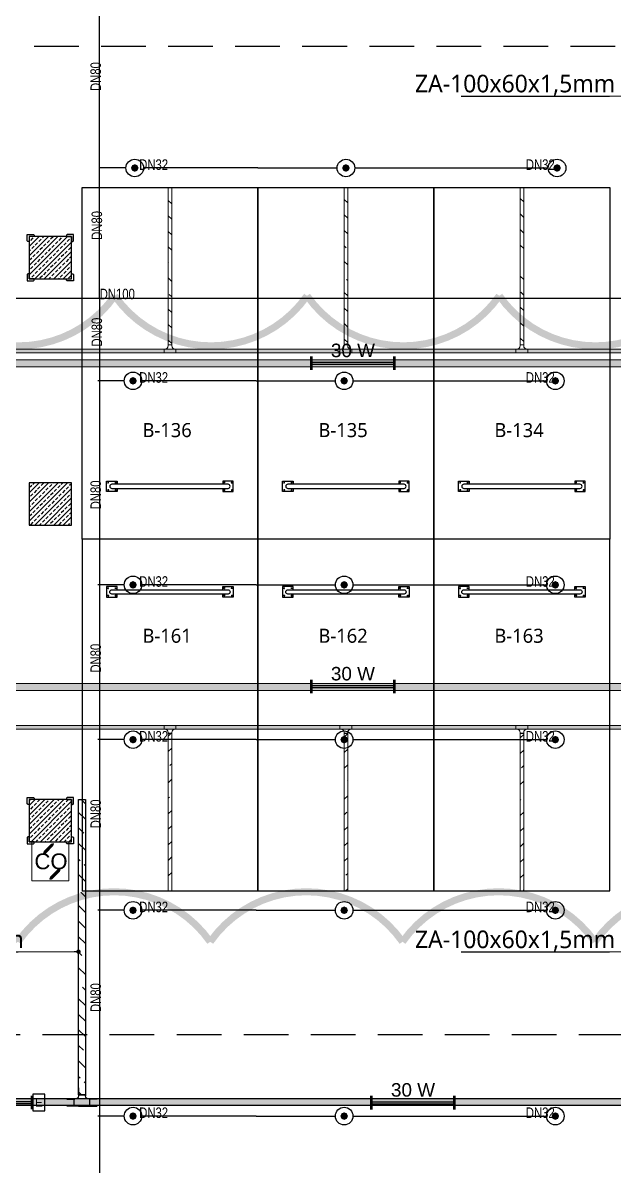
# Model space of a CAD drawing. Header units: millimetres. Extents: x -379292 to 1221486, y 92049 to 447512.
# Drawn here: x -192945 to -184545, y 235708 to 251956 of the extents above; entities that cross this region are included whole.
import ezdxf
from ezdxf import colors
from ezdxf.entities.mleader import LeaderData, LeaderLine
from ezdxf.enums import TextEntityAlignment as Align
from ezdxf.math import Vec2, Vec3

# ---------------------------------------------------------------- set-up
doc = ezdxf.new("R2010")
doc.units = ezdxf.units.MM
doc.linetypes.add('HIDDEN', pattern=[9.525, 6.35, -3.175])
for name, color, linetype in [('-M-YNGN-SPR-YUK', 7, 'Continuous'), ('-M-YNGN-ZON1-CAP-', 7, 'Continuous'), ('-M-YNGN-ZON1-SPR-', 7, 'Continuous'), ('05_HATCH CONCRETE', 141, 'Continuous'), ('05_SYMBOL', 2, 'Continuous'), ('08_LAMP', 4, 'Continuous'), ('202-A-Y-MahalAd', 141, 'Continuous'), ('E_CT_ZA', 6, 'Continuous'), ('EYazı', 7, 'Continuous')]:
    doc.layers.add(name, color=color, linetype=linetype)
for name, color, linetype, lineweight in [('-M-YNGN-ZON1', 5, 'SP', 30), ('08_DEDECTOR', 3, 'Continuous', 9), ('E_CT_AYDINLATMA', 3, 'Continuous', 9), ('E_CT_KIRMIZI', 1, 'Continuous', 9)]:
    doc.layers.add(name, color=color, linetype=linetype, lineweight=lineweight)
doc.styles.add('CIZGI', font='tahoma.ttf', dxfattribs={"width": 0.8, "oblique": 20})
doc.styles.add('PIPESIZE', font='hcad.shx', dxfattribs={"width": 0.8})
doc.styles.add('SPR-NOT', font='romans.shx')
doc.styles.get("Standard").update_dxf_attribs({"font": 'segoeuil.ttf'})
doc.styles.add('YAZI-2', font='arial.ttf', dxfattribs={"height": 2})
doc.styles.add('YAZI-3', font='arial.ttf', dxfattribs={"height": 3})
doc.linetypes.add('SP', pattern='A,2,-0.1,["SP",CIZGI,S=0.14,R=0.2,X=0,Y=-0.07],-0.255', length=2.355)
pattern_1 = [(225, (905000, -3e-07), (67.351921, -67.351921), []), (225, (904932.65, -3e-07), (67.351921, -67.351921), [47.625, -23.8125])]

# ---------------------------------------------------------------- blocks, each defined once
blk = doc.blocks.new('202_Vida')
at = {"color": 0, "linetype": 'ByBlock', "ltscale": 0.2}
for points in [[(1, 0), (-1, 0)], [(0, 1), (0, -1)]]:
    blk.add_lwpolyline(points, dxfattribs=at)
at = {"color": 0, "linetype": 'ByBlock'}
for radius in [0.42, 0.23, 0.155]:
    blk.add_circle((0, 0), radius, dxfattribs=at)
blk = doc.blocks.new('202_Stoper')
at = {"color": 0, "linetype": 'ByBlock'}
for points in [[(-750, -30), (-750, -75), (-900, -75), (-900, 75), (-750, 75), (-750, 30)], [(750, -30), (750, -75), (900, -75), (900, 75), (750, 75), (750, 30)]]:
    blk.add_lwpolyline(points, dxfattribs=at)
blk.add_lwpolyline([(825, -30, 1), (825, 30), (-825, 30, 1), (-825, -30)], format="xyb", close=True, dxfattribs=at)
at = {"color": 0, "linetype": 'ByBlock', "yscale": 10, "zscale": 10, "rotation": 180}
for p, xscale in [((-877, 53), -10), ((-772, 53), 10), ((772, 53), -10), ((877, 53), 10)]:
    blk.add_blockref('202_Vida', p, dxfattribs=dict(at, xscale=xscale))
at = {"color": 0, "linetype": 'ByBlock', "yscale": 10, "zscale": 10}
for p, xscale in [((-877, -52), 10), ((-772, -52), -10), ((772, -52), 10), ((877, -52), -10)]:
    blk.add_blockref('202_Vida', p, dxfattribs=dict(at, xscale=xscale))
blk = doc.blocks.new('202_Mahalblok')
at = {"color": 0, "linetype": 'ByBlock', "flags": 128}
blk.add_lwpolyline([(0, 0), (0, 5000), (2500, 5000), (2500, 0)], close=True, dxfattribs=at)
at = {"color": 252}
blk.add_blockref('202_Stoper', (1250, 750), dxfattribs=at)
at = {"color": 0, "linetype": 'ByBlock', "ltscale": 25}
blk.add_attdef('MAHALNO', text='', height=200, dxfattribs=at).set_placement((1209, 1390), align=Align.BOTTOM_CENTER)
blk = doc.blocks.new('bariyer')
at = {"color": 8, "ltscale": 25}
blk.add_lwpolyline([(0, -70), (15, -70, 0.414214), (30, -55), (30, 30), (-55, 30, 0.414214), (-70, 15), (-70, 0), (0, 0)], format="xyb", close=True, dxfattribs=at)
blk = doc.blocks.new('OtoParkBodrumKatMimari')
at = {"layer": '05_HATCH CONCRETE'}
h = blk.add_hatch(dxfattribs=at)
h.set_pattern_fill('ANSI33', color=8, scale=15, angle=180, style=0)
h.set_pattern_definition(pattern_1)
h.paths.add_polyline_path([(54100, 148100), (53500, 148100), (53500, 147500), (54100, 147500)])
h = blk.add_hatch(dxfattribs=at)
h.set_pattern_fill('ANSI33', color=8, scale=15, angle=180, style=0)
h.set_pattern_definition(pattern_1)
h.paths.add_polyline_path([(54100, 144600), (53500, 144600), (53500, 144000), (54100, 144000)])
h = blk.add_hatch(dxfattribs=at)
h.set_pattern_fill('ANSI33', color=8, scale=15, angle=180, style=0)
h.set_pattern_definition(pattern_1)
h.paths.add_polyline_path([(54100, 140100), (53500, 140100), (53500, 139500), (54100, 139500)])
at = {"color": 5}
for points in [[(54100, 148100), (53500, 148100), (53500, 147500), (54100, 147500)], [(54100, 144600), (53500, 144600), (53500, 144000), (54100, 144000)], [(54100, 140100), (53500, 140100), (53500, 139500), (54100, 139500)]]:
    blk.add_lwpolyline(points, close=True, dxfattribs=at)
at = {"layer": '05_SYMBOL', "color": 252, "linetype": 'HIDDEN', "ltscale": 100}
blk.add_lwpolyline([(17400, 138759, 0.414214), (19400, 136759), (128500, 136759, 0.414214), (130500, 138759), (130500, 148800, 0.414214), (128500, 150800), (19400, 150800, 0.414214), (17400, 148800), (17400, 138759)], format="xyb", dxfattribs=at)
at = {"layer": '05_SYMBOL', "color": 8, "xscale": -1}
for p in [(53500, 148100), (53500, 140100)]:
    blk.add_blockref('bariyer', p, dxfattribs=at)
at = {"layer": '05_SYMBOL', "color": 8}
for p in [(54100, 148100), (54100, 140100)]:
    blk.add_blockref('bariyer', p, dxfattribs=at)
at = {"layer": '05_SYMBOL', "color": 8, "rotation": 180}
for p in [(53500, 147500), (53500, 139500)]:
    blk.add_blockref('bariyer', p, dxfattribs=at)
at = {"layer": '05_SYMBOL', "color": 8, "xscale": -1, "rotation": 180}
for p in [(54100, 147500), (54100, 139500)]:
    blk.add_blockref('bariyer', p, dxfattribs=at)
at = {"layer": '202-A-Y-MahalAd', "color": 8, "ltscale": 25}
for p, values in [((54250, 143800), {'MAHALNO': 'B-136'}), ((56750, 143800), {'MAHALNO': 'B-135'}), ((59250, 143800), {'MAHALNO': 'B-134'})]:
    blk.add_blockref('202_Mahalblok', p, dxfattribs=at).add_auto_attribs(values)
ref = blk.add_blockref('202_Mahalblok', (54250, 143800), dxfattribs=dict(at, xscale=-1, rotation=180))
ref.add_attrib('MAHALNO', 'B-161', dxfattribs={"layer": '0', "color": 0, "linetype": 'ByBlock', "ltscale": 25, "height": 200}).set_placement((55459, 142267), align=Align.BOTTOM_CENTER)
ref = blk.add_blockref('202_Mahalblok', (56750, 143800), dxfattribs=dict(at, xscale=-1, rotation=180))
ref.add_attrib('MAHALNO', 'B-162', dxfattribs={"layer": '0', "color": 0, "linetype": 'ByBlock', "ltscale": 25, "height": 200}).set_placement((57959, 142267), align=Align.BOTTOM_CENTER)
ref = blk.add_blockref('202_Mahalblok', (59250, 143800), dxfattribs=dict(at, xscale=-1, rotation=180))
ref.add_attrib('MAHALNO', 'B-163', dxfattribs={"layer": '0', "color": 0, "linetype": 'ByBlock', "ltscale": 25, "height": 200}).set_placement((60459, 142267), align=Align.BOTTOM_CENTER)
blk = doc.blocks.new('SP-C-UP-12')
at = {"ltscale": 10}
blk.add_line((0, 0), (0, 0), dxfattribs=at)
at = {"color": 1, "linetype": 'Continuous'}
blk.add_circle((0, 0), 12.5, dxfattribs=at)
at = {"ltscale": 10}
for points in [[(-5.4, 0), (-3.8, 3.8), (-3.8, -3.8), (0, 5.4)], [(-3.8, -3.8), (0, 5.4), (0, -5.4), (3.8, 3.8)], [(0, -5.4), (3.8, 3.8), (3.8, -3.8), (5.4, 0)]]:
    blk.add_solid(points, dxfattribs=at)
at = {"layer": '-M-YNGN-SPR-YUK', "style": 'SPR-NOT', "width": 0.5, "flags": 9}
for tag, p in [('YUK', (0, 17.8)), ('CAP', (0, 14.4)), ('TIP', (0.2, 10.8))]:
    blk.add_attdef(tag, text='', height=2.5, dxfattribs=at).set_placement(p, align=Align.MIDDLE_CENTER)
blk = doc.blocks.new('A$C69E769C9')
at = {"layer": '-M-YNGN-ZON1', "linetype": 'SP', "ltscale": 500}
for p, q in [((4487.3, 0), (4487.3, 2880.3)), ((4524.8, 185.3), (4487.3, 185.3)), ((4712.3, 185.3), (4549.8, 185.3)), ((4712.3, 185.3), (4824.8, 185.3)), ((4849.8, 185.3), (5124.8, 185.3)), ((5329.8, 0), (0.1, 0)), ((4487.3, 0), (4487.3, -2214.7)), ((4522.3, -117.2), (4484.8, -117.2)), ((4709.8, -117.2), (4547.3, -117.2)), ((4709.8, -117.2), (4822.3, -117.2)), ((4847.3, -117.2), (5122.3, -117.2)), ((4522.3, -407.2), (4484.8, -407.2)), ((4709.8, -407.2), (4547.3, -407.2)), ((4709.8, -407.2), (4822.3, -407.2)), ((4847.3, -407.2), (5122.3, -407.2)), ((4522.3, -627.2), (4484.8, -627.2)), ((4709.8, -627.2), (4547.3, -627.2)), ((4709.8, -627.2), (4822.3, -627.2)), ((4847.3, -627.2), (5122.3, -627.2)), ((4522.3, -869.7), (4484.8, -869.7)), ((4709.8, -869.7), (4547.3, -869.7)), ((4709.8, -869.7), (4822.3, -869.7)), ((4847.3, -869.7), (5122.3, -869.7)), ((4522.3, -1162.2), (4484.8, -1162.2)), ((4709.8, -1162.2), (4547.3, -1162.2)), ((4709.8, -1162.2), (4822.3, -1162.2)), ((4847.3, -1162.2), (5122.3, -1162.2))]:
    blk.add_line(p, q, dxfattribs=at)
at = {"layer": '-M-YNGN-ZON1-SPR-', "linetype": 'Continuous'}
for p in [(4537.3, 185.3), (4837.3, 185.3), (5137.3, 185.3), (4534.8, -117.2), (4834.8, -117.2), (5134.8, -117.2), (4534.8, -407.2), (4834.8, -407.2), (5134.8, -407.2), (4534.8, -627.2), (4834.8, -627.2), (5134.8, -627.2), (4534.8, -869.7), (4834.8, -869.7), (5134.8, -869.7), (4534.8, -1162.2), (4834.8, -1162.2), (5134.8, -1162.2)]:
    blk.add_blockref('SP-C-UP-12', p, dxfattribs=at)
at = {"layer": '-M-YNGN-ZON1-CAP-', "ltscale": 20, "style": 'PIPESIZE', "width": 0.8}
for p in [(4481.8, 315.2), (4483.4, 103.6), (4483.4, -48), (4481.8, -279.3), (4481.8, -511.4), (4481.8, -732.7), (4481.8, -993.8)]:
    blk.add_text('DN80', height=15, rotation=90, dxfattribs=at).set_placement(p, align=Align.MIDDLE_CENTER)
for s, p in [('DN32', (4564.1, 190.1)), ('DN32', (5113.4, 190.1)), ('DN100', (4512.5, 6.2)), ('DN32', (4564.1, -112.4)), ('DN32', (5113.4, -112.4)), ('DN32', (4564.1, -402.4)), ('DN32', (5113.4, -402.4)), ('DN32', (4564.1, -622.4)), ('DN32', (5113.4, -622.4)), ('DN32', (4564.1, -864.9)), ('DN32', (5113.4, -864.9)), ('DN32', (4564.1, -1157.4)), ('DN32', (5113.4, -1157.4))]:
    blk.add_text(s, height=15, dxfattribs=at).set_placement(p, align=Align.MIDDLE_CENTER)
blk = doc.blocks.new('*U619')
h = blk.add_hatch()
h.set_pattern_fill('ANSI33', color=0, scale=50, angle=1, style=0)
h.paths.add_polyline_path([(-8122, 100), (40923, 100), (40923, 0), (-8122, 0)])
at = {"color": 0}
blk.add_lwpolyline([(-8122, 100), (40923, 100), (40923, 0), (-8122, 0)], close=True, dxfattribs=at)
at = {"ltscale": 25, "flags": 1}
for tag, p in [('YUKSEKLIK', (-229, -149)), ('KALINLIK', (-229, -213))]:
    blk.add_attdef(tag, p, '', height=50, dxfattribs=at)
blk = doc.blocks.new('*U622')
h = blk.add_hatch()
h.set_pattern_fill('ANSI33', color=0, scale=50, angle=1, style=0)
h.paths.add_polyline_path([(-9122, 100), (36673, 100), (36673, 0), (-9122, 0)])
at = {"color": 0}
blk.add_lwpolyline([(-9122, 100), (36673, 100), (36673, 0), (-9122, 0)], close=True, dxfattribs=at)
at = {"ltscale": 25, "flags": 1}
for tag, p in [('YUKSEKLIK', (-229, -149)), ('KALINLIK', (-229, -213))]:
    blk.add_attdef(tag, p, '', height=50, dxfattribs=at)
blk = doc.blocks.new('*U653')
h = blk.add_hatch()
h.set_pattern_fill('ANSI33', color=0, scale=50, angle=1, style=0)
h.paths.add_polyline_path([(-115024, 100), (-249, 100), (-249, 0), (-115024, 0)])
at = {"color": 0}
blk.add_lwpolyline([(-115024, 100), (-249, 100), (-249, 0), (-115024, 0)], close=True, dxfattribs=at)
at = {"ltscale": 25, "flags": 1}
for tag, p in [('YUKSEKLIK', (-229, -149)), ('KALINLIK', (-229, -213))]:
    blk.add_attdef(tag, p, '', height=50, dxfattribs=at)
blk = doc.blocks.new('*U743')
h = blk.add_hatch()
h.set_pattern_fill('ANSI33', color=0, scale=50, angle=1, style=0)
h.paths.add_polyline_path([(-53157, 50), (113, 50), (113, 0), (-53157, 0)])
at = {"color": 0}
blk.add_lwpolyline([(-53157, 50), (113, 50), (113, 0), (-53157, 0)], close=True, dxfattribs=at)
at = {"ltscale": 25, "flags": 1}
for tag, p in [('YUKSEKLIK', (-229, -149)), ('KALINLIK', (-229, -213))]:
    blk.add_attdef(tag, p, '', height=50, dxfattribs=at)
blk = doc.blocks.new('*U744')
h = blk.add_hatch()
h.set_pattern_fill('ANSI33', color=0, scale=50, angle=1, style=0)
h.paths.add_polyline_path([(-53157, 50), (113, 50), (113, 0), (-53157, 0)])
at = {"color": 0}
blk.add_lwpolyline([(-53157, 50), (113, 50), (113, 0), (-53157, 0)], close=True, dxfattribs=at)
at = {"ltscale": 25, "flags": 1}
for tag, p in [('YUKSEKLIK', (-229, -149)), ('KALINLIK', (-229, -213))]:
    blk.add_attdef(tag, p, '', height=50, dxfattribs=at)
blk = doc.blocks.new('*U849')
h = blk.add_hatch()
h.set_pattern_fill('ANSI33', color=0, scale=50, angle=1, style=0)
h.paths.add_polyline_path([(-4048, 100), (151, 100), (151, 0), (-4048, 0)])
at = {"color": 0}
blk.add_lwpolyline([(-4048, 100), (151, 100), (151, 0), (-4048, 0)], close=True, dxfattribs=at)
at = {"ltscale": 25, "flags": 1}
for tag, p in [('YUKSEKLIK', (-229, -149)), ('KALINLIK', (-229, -213))]:
    blk.add_attdef(tag, p, '', height=50, dxfattribs=at)
blk = doc.blocks.new('*U358')
at = {"color": 0}
for p, q in [((264, 264), (-164, 264)), ((-164, 164), (-50, 164)), ((-60, 264), (-60, 164)), ((0, 264), (264, 264)), ((264, 164), (150, 164)), ((160, 264), (160, 164)), ((0, 0), (0, 114)), ((0, 104), (100, 104)), ((100, 0), (100, 114))]:
    blk.add_line(p, q, dxfattribs=at)
for centre, start, end in [((-50, 114), 0, 90), ((150, 114), 90, 180)]:
    blk.add_arc(centre, 50, start, end, dxfattribs=at)
blk = doc.blocks.new('*U977')
h = blk.add_hatch()
h.set_pattern_fill('ANSI33', color=0, scale=50, angle=1, style=0)
h.paths.add_polyline_path([(-56036, 100), (-895, 100), (-895, 0), (-56036, 0)])
at = {"color": 0}
blk.add_lwpolyline([(-56036, 100), (-895, 100), (-895, 0), (-56036, 0)], close=True, dxfattribs=at)
at = {"ltscale": 25, "flags": 1}
for tag, p in [('YUKSEKLIK', (-229, -149)), ('KALINLIK', (-229, -213))]:
    blk.add_attdef(tag, p, '', height=50, dxfattribs=at)
blk = doc.blocks.new('_DOT')
at = {"color": 0, "linetype": 'ByBlock'}
blk.add_line((-0.5, 0), (-1, 0), dxfattribs=at)
at = {"color": 0, "linetype": 'ByBlock', "const_width": 0.5}
blk.add_lwpolyline([(-0.25, 0, 1), (0.25, 0, 1)], format="xyb", close=True, dxfattribs=at)
blk = doc.blocks.new('40 W SIVA ÜSTÜ ETANJ LED 50')
at = {"layer": '08_LAMP'}
for p, q in [((-625, -100), (-625, 100)), ((-605, -100), (-605, 100)), ((-605, 15), (605, 15)), ((605, -100), (605, 100)), ((625, -100), (625, 100)), ((-605, -15), (605, -15))]:
    blk.add_line(p, q, dxfattribs=at)
at = {"layer": '08_LAMP', "color": 2, "style": 'YAZI-2'}
blk.add_text('30 W', height=200, dxfattribs=at).set_placement((0, 90), align=Align.CENTER)
blk = doc.blocks.new('40 W SIVA ÜSTÜ ETANJ LED 50--')
at = {"layer": '08_LAMP'}
for p, q in [((-625, -100), (-625, 100)), ((-605, -100), (-605, 100)), ((-605, 15), (605, 15)), ((605, -100), (605, 100)), ((625, -100), (625, 100)), ((-605, -15), (605, -15))]:
    blk.add_line(p, q, dxfattribs=at)
at = {"layer": '08_LAMP', "color": 2, "style": 'YAZI-2'}
blk.add_text('30 W', height=200, dxfattribs=at).set_placement((0, 90), align=Align.CENTER)
blk = doc.blocks.new('40 W SIVA ÜSTÜ ETANJ LED E 50')
at = {"layer": '08_LAMP'}
for p, q in [((-625, -100), (-625, 100)), ((-605, -100), (-605, 100)), ((-605, 15), (605, 15)), ((605, -100), (605, 100)), ((625, -100), (625, 100)), ((-605, -15), (605, -15))]:
    blk.add_line(p, q, dxfattribs=at)
blk.add_lwpolyline([(625, -125), (800, -125), (800, 125), (625, 125)], close=True, dxfattribs=at)
at = {"layer": '08_LAMP', "color": 2, "style": 'YAZI-2'}
blk.add_text('30 W', height=200, dxfattribs=at).set_placement((0, 90), align=Align.CENTER)
blk.add_text('E', height=125, dxfattribs=at).set_placement((713, 0), align=Align.MIDDLE)
blk = doc.blocks.new('CO 250')
at = {"layer": '08_DEDECTOR'}
for p, q in [((17, 243), (-84, 142)), ((45, 251), (-74, 132)), ((37, 223), (-64, 122)), ((45, 250), (45, 243)), ((114, -136), (-5, -255)), ((104, -126), (3, -227)), ((124, -146), (23, -247)), ((-5, -247), (-5, -255)), ((-5, -255), (3, -255))]:
    blk.add_line(p, q, dxfattribs=at)
at = {"layer": '08_DEDECTOR', "ltscale": 25}
blk.add_lwpolyline([(-262, 278), (-262, -278), (262, -278), (262, 278)], close=True, dxfattribs=at)
at = {"layer": '08_DEDECTOR'}
for centre, radius, start, end in [((37, 223), 27.7, 72.9688, 135), ((17, 243), 27.7, 315, 0), ((-55, 112), 41.6, 135, 180), ((-55, 112), 27.7, 135, 180), ((-55, 112), 13.9, 135, 180), ((95, -116), 13.9, 315, 350.4112), ((95, -116), 27.7, 315, 355.2224), ((95, -116), 41.6, 315, 356.817), ((23, -247), 27.7, 135, 180), ((3, -227), 27.7, 270, 315)]:
    blk.add_arc(centre, radius, start, end, dxfattribs=at)
at = {"layer": '08_DEDECTOR', "color": 3, "style": 'YAZI-3'}
blk.add_text('CO', height=225, dxfattribs=at).set_placement((-226, -113))
blk = doc.blocks.new('*U545')
h = blk.add_hatch()
h.set_pattern_fill('ANSI33', color=0, scale=50, angle=1, style=0)
h.paths.add_polyline_path([(-2601, 50), (-361, 50), (-361, 0), (-2601, 0)])
at = {"color": 0}
blk.add_lwpolyline([(-2601, 50), (-361, 50), (-361, 0), (-2601, 0)], close=True, dxfattribs=at)
at = {"ltscale": 25, "flags": 1}
for tag, p in [('YUKSEKLIK', (-229, -149)), ('KALINLIK', (-229, -213))]:
    blk.add_attdef(tag, p, '', height=50, dxfattribs=at)
blk = doc.blocks.new('*U127')
at = {"color": 0}
for p, q in [((214, 214), (-164, 214)), ((-164, 164), (-50, 164)), ((-60, 214), (-60, 164)), ((0, 214), (214, 214)), ((214, 164), (100, 164)), ((110, 214), (110, 164)), ((0, 0), (0, 114)), ((0, 104), (50, 104)), ((50, 0), (50, 114))]:
    blk.add_line(p, q, dxfattribs=at)
for centre, start, end in [((-50, 114), 0, 90), ((100, 114), 90, 180)]:
    blk.add_arc(centre, 50, start, end, dxfattribs=at)

msp = doc.modelspace()

# ---------------------------------------------------------------- block references
at = {"color": 8}
msp.add_blockref('OtoParkBodrumKatMimari', (-246354.8, 100818.8), dxfattribs=at)

# ---------------------------------------------------------------- next in the draw order: linework, layer by layer
at = {"color": 30, "const_width": 100}
for points in [[(-172516.4, 248077.1, -0.5205671), (-175248.3, 248077.1, -0.5205671), (-177980.2, 248077.1, -0.5205671), (-180712.1, 248077.1, -0.5205671), (-183444, 248077.1, -0.5205671), (-186175.8, 248077.1, -0.5205671), (-188907.7, 248077.1, -0.5205671), (-191639.6, 248077.1, -0.5205671), (-194371.5, 248077.1, -0.5205671), (-197103.4, 248077.1, -0.5205671), (-199835.3, 248077.1, -0.5205671), (-202567.2, 248077.1, -0.5205671), (-205299.1, 248077.1, -0.5205671), (-208031, 248077.1, -0.5205671), (-210762.9, 248077.1, -0.5205671), (-213494.8, 248077.1, -0.5205671), (-216226.7, 248077.1, -0.5205671), (-218958.6, 248077.1, -0.5205671), (-221690.4, 248077.1, -0.5205671), (-224422.3, 248077.1, -0.5205671), (-227154.2, 248077.1, -0.5205671)], [(-228529.4, 238896.3, -0.5205671), (-225797.5, 238896.3, -0.5205671), (-223065.6, 238896.3, -0.5205671), (-220333.7, 238896.3, -0.5205671), (-217601.9, 238896.3, -0.5205671), (-214870, 238896.3, -0.5205671), (-212138.1, 238896.3, -0.5205671), (-209406.2, 238896.3, -0.5205671), (-206674.3, 238896.3, -0.5205671), (-203942.4, 238896.3, -0.5205671), (-201210.5, 238896.3, -0.5205671), (-198478.6, 238896.3, -0.5205671), (-195746.7, 238896.3, -0.5205671), (-193014.8, 238896.3, -0.5205671), (-190282.9, 238896.3, -0.5205671), (-187551, 238896.3, -0.5205671), (-184819.1, 238896.3, -0.5205671), (-182087.3, 238896.3, -0.5205671), (-179355.4, 238896.3, -0.5205671), (-176623.5, 238896.3, -0.5205671), (-173891.6, 238896.3, -0.5205671)]]:
    msp.add_lwpolyline(points, format="xyb", dxfattribs=at)

# ---------------------------------------------------------------- next in the draw order: block references
at = {"layer": '-M-YNGN-ZON1', "ltscale": 25, "xscale": 10, "yscale": 10, "zscale": 10}
msp.add_blockref('A$C69E769C9', (-236728.2, 248041), dxfattribs=at)
at = {"layer": '08_DEDECTOR'}
msp.add_blockref('CO 250', (-192554.8, 240040.3), dxfattribs=at)
at = {"layer": '08_LAMP', "xscale": 0.96, "yscale": 0.96, "zscale": 0.96}
for name, p in [('40 W SIVA ÜSTÜ ETANJ LED 50', (-188255.7, 247118.8)), ('40 W SIVA ÜSTÜ ETANJ LED 50', (-188255.7, 242524.5)), ('40 W SIVA ÜSTÜ ETANJ LED E 50', (-193402.1, 236611.9)), ('40 W SIVA ÜSTÜ ETANJ LED 50--', (-187402.1, 236609.1))]:
    msp.add_blockref(name, p, dxfattribs=at)
at = {"layer": 'E_CT_AYDINLATMA'}
msp.add_blockref('*U622', (-215378.1, 247068.8), dxfattribs=at)
at = {"layer": 'E_CT_AYDINLATMA', "xscale": -1, "rotation": 180}
msp.add_blockref('*U619', (-216378.1, 242568.8), dxfattribs=at)
at = {"layer": 'E_CT_AYDINLATMA', "rotation": 180}
msp.add_blockref('*U977', (-230500.1, 236668.8), dxfattribs=at)
at = {"layer": 'E_CT_KIRMIZI', "color": 1}
for name, p, rotation in [('*U545', (-190879.8, 247017.5), 270), ('*U545', (-188379.8, 247017.5), 270), ('*U545', (-185879.8, 247017.5), 270), ('*U744', (-229692.1, 247318.6), 180), ('*U743', (-229692.1, 241968.9), 180)]:
    msp.add_blockref(name, p, dxfattribs=dict(at, rotation=rotation))
at = {"layer": 'E_CT_KIRMIZI', "color": 2, "rotation": 180}
for p in [(-190829.8, 247482.6), (-188329.8, 247482.6), (-185829.8, 247482.6)]:
    msp.add_blockref('*U127', p, dxfattribs=at)
at = {"layer": 'E_CT_KIRMIZI', "color": 2, "xscale": -1}
for p in [(-190829.8, 241754.9), (-188329.8, 241754.9), (-185829.8, 241754.9)]:
    msp.add_blockref('*U127', p, dxfattribs=at)
at = {"layer": 'E_CT_KIRMIZI', "color": 1, "xscale": -1, "rotation": 270}
for p in [(-190879.8, 242220.1), (-188379.8, 242220.1), (-185879.8, 242220.1)]:
    msp.add_blockref('*U545', p, dxfattribs=at)
at = {"layer": 'E_CT_ZA', "color": 112}
for name, p, rotation in [('*U849', (-192154.8, 236870.4), 270), ('*U653', (-230054.1, 236668.8), 180)]:
    msp.add_blockref(name, p, dxfattribs=dict(at, rotation=rotation))
at = {"layer": 'E_CT_ZA', "color": 2, "xscale": -1, "rotation": 180}
msp.add_blockref('*U358', (-192154.8, 236823.1), dxfattribs=at)

# ---------------------------------------------------------------- next in the draw order: leaders
at = {"layer": 'EYazı', "color": 7}
ml = msp.add_multileader_mtext('Standard', dxfattribs=at)
ml.set_content('ZA-100x60x1,5mm', color=7)
ml.set_leader_properties(color=1)
ml.set_arrow_properties(name='DOT')
ml.build(insert=Vec2(0, 0))
ml.multileader.update_dxf_attribs({"text_left_attachment_type": 6, "text_right_attachment_type": 6, "dogleg_length": 50, "arrow_head_size": 62.5})
ctx = ml.context
ctx.base_point, ctx.char_height, ctx.arrow_head_size, ctx.landing_gap_size, ctx.plane_origin = Vec3(-187399.1, 250912.1), 250, 62.5, 25, Vec3(-185206.9, 250868.4)
ctx.left_attachment, ctx.right_attachment = 6, 6
notes = []
notes.append((ctx, [(0, (1, 1, 0), (-184612.1, 250912.1), (-1, 0), 62.5, [(0, [(-183754.8, 250918.8)], 0, [])])]))
ctx.mtext.insert, ctx.mtext.width, ctx.mtext.defined_height, ctx.mtext.line_spacing_style, ctx.mtext.flow_direction = Vec3(-187374.1, 251218.8), 2000, 439.9, 2, 5
ml = msp.add_multileader_mtext('Standard', dxfattribs=at)
ml.set_content('ZA-100x60x1,5mm', color=7)
ml.set_leader_properties(color=1)
ml.set_arrow_properties(name='DOT')
ml.build(insert=Vec2(0, 0))
ml.multileader.update_dxf_attribs({"text_left_attachment_type": 6, "text_right_attachment_type": 6, "dogleg_length": 50, "arrow_head_size": 62.5})
ctx = ml.context
ctx.base_point, ctx.char_height, ctx.arrow_head_size, ctx.landing_gap_size, ctx.plane_origin = Vec3(-195799.1, 238749.5), 250, 62.5, 25, Vec3(-193606.9, 238705.8)
ctx.left_attachment, ctx.right_attachment = 6, 6
notes.append((ctx, [(0, (1, 1, 0), (-193012.1, 238749.5), (-1, 0), 62.5, [(0, [(-192154.8, 238756.2)], 0, [])])]))
ctx.mtext.insert, ctx.mtext.width, ctx.mtext.defined_height, ctx.mtext.line_spacing_style, ctx.mtext.flow_direction = Vec3(-195774.1, 239056.2), 2000, 439.9, 2, 5
ml = msp.add_multileader_mtext('Standard', dxfattribs=at)
ml.set_content('ZA-100x60x1,5mm', color=7)
ml.set_leader_properties(color=1)
ml.set_arrow_properties(name='DOT')
ml.build(insert=Vec2(0, 0))
ml.multileader.update_dxf_attribs({"text_left_attachment_type": 6, "text_right_attachment_type": 6, "dogleg_length": 50, "arrow_head_size": 62.5})
ctx = ml.context
ctx.base_point, ctx.char_height, ctx.arrow_head_size, ctx.landing_gap_size, ctx.plane_origin = Vec3(-187399.1, 238749.5), 250, 62.5, 25, Vec3(-185206.9, 238705.8)
ctx.left_attachment, ctx.right_attachment = 6, 6
notes.append((ctx, [(0, (1, 1, 0), (-184612.1, 238749.5), (-1, 0), 62.5, [(0, [(-183754.8, 238756.2)], 0, [])])]))
ctx.mtext.insert, ctx.mtext.width, ctx.mtext.defined_height, ctx.mtext.line_spacing_style, ctx.mtext.flow_direction = Vec3(-187374.1, 239056.2), 2000, 439.9, 2, 5
for ctx, leaders in notes:
    for number, flags, end, landing, length, lines in leaders:
        leader = LeaderData()
        leader.index, (leader.has_last_leader_line, leader.has_dogleg_vector, leader.attachment_direction) = number, flags
        leader.last_leader_point, leader.dogleg_vector, leader.dogleg_length = Vec3(end), Vec3(landing), length
        for number, points, colour, breaks in lines:
            line = LeaderLine()
            line.index, line.vertices, line.color, line.breaks = number, Vec3.list(points), colors.encode_raw_color(colour), breaks
            leader.lines.append(line)
        ctx.leaders.append(leader)

doc.saveas('drawing.dxf')
